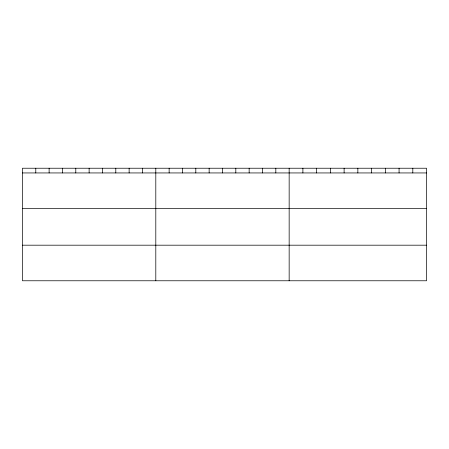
<?xml version="1.0" encoding="UTF-8"?>
<svg xmlns="http://www.w3.org/2000/svg" width="449" height="449" viewBox="0 0 449 449"><rect width="100%" height="100%" fill="white"/><g stroke="black" fill="none" stroke-linecap="round" stroke-linejoin="round"><path stroke-width="0.67" d="M426.55 208.527L426.55 168.229L22.45 168.229L22.45 280.771L426.55 280.771L426.55 208.527L22.45 208.527M22.45 172.944L426.55 172.944M22.45 245.188L426.55 245.188M412.811 168.229L412.811 172.944M399.071 168.229L399.071 172.944M385.332 168.229L385.332 172.944M371.592 168.229L371.592 172.944M357.853 168.229L357.853 172.944M344.114 168.229L344.114 172.944M330.374 168.229L330.374 172.944M316.635 168.229L316.635 172.944M302.895 168.229L302.895 172.944M289.156 168.229L289.156 280.771M275.821 168.229L275.821 172.944M262.485 168.229L262.485 172.944M249.15 168.229L249.15 172.944M235.815 168.229L235.815 172.944M222.48 168.229L222.48 172.944M209.144 168.229L209.144 172.944M195.809 168.229L195.809 172.944M182.474 168.229L182.474 172.944M169.138 168.229L169.138 172.944M155.803 168.229L155.803 280.771M142.468 168.229L142.468 172.944M129.132 168.229L129.132 172.944M115.797 168.229L115.797 172.944M102.462 168.229L102.462 172.944M89.127 168.229L89.127 172.944M75.791 168.229L75.791 172.944M62.456 168.229L62.456 172.944M49.121 168.229L49.121 172.944M35.785 168.229L35.785 172.944"/></g></svg>
